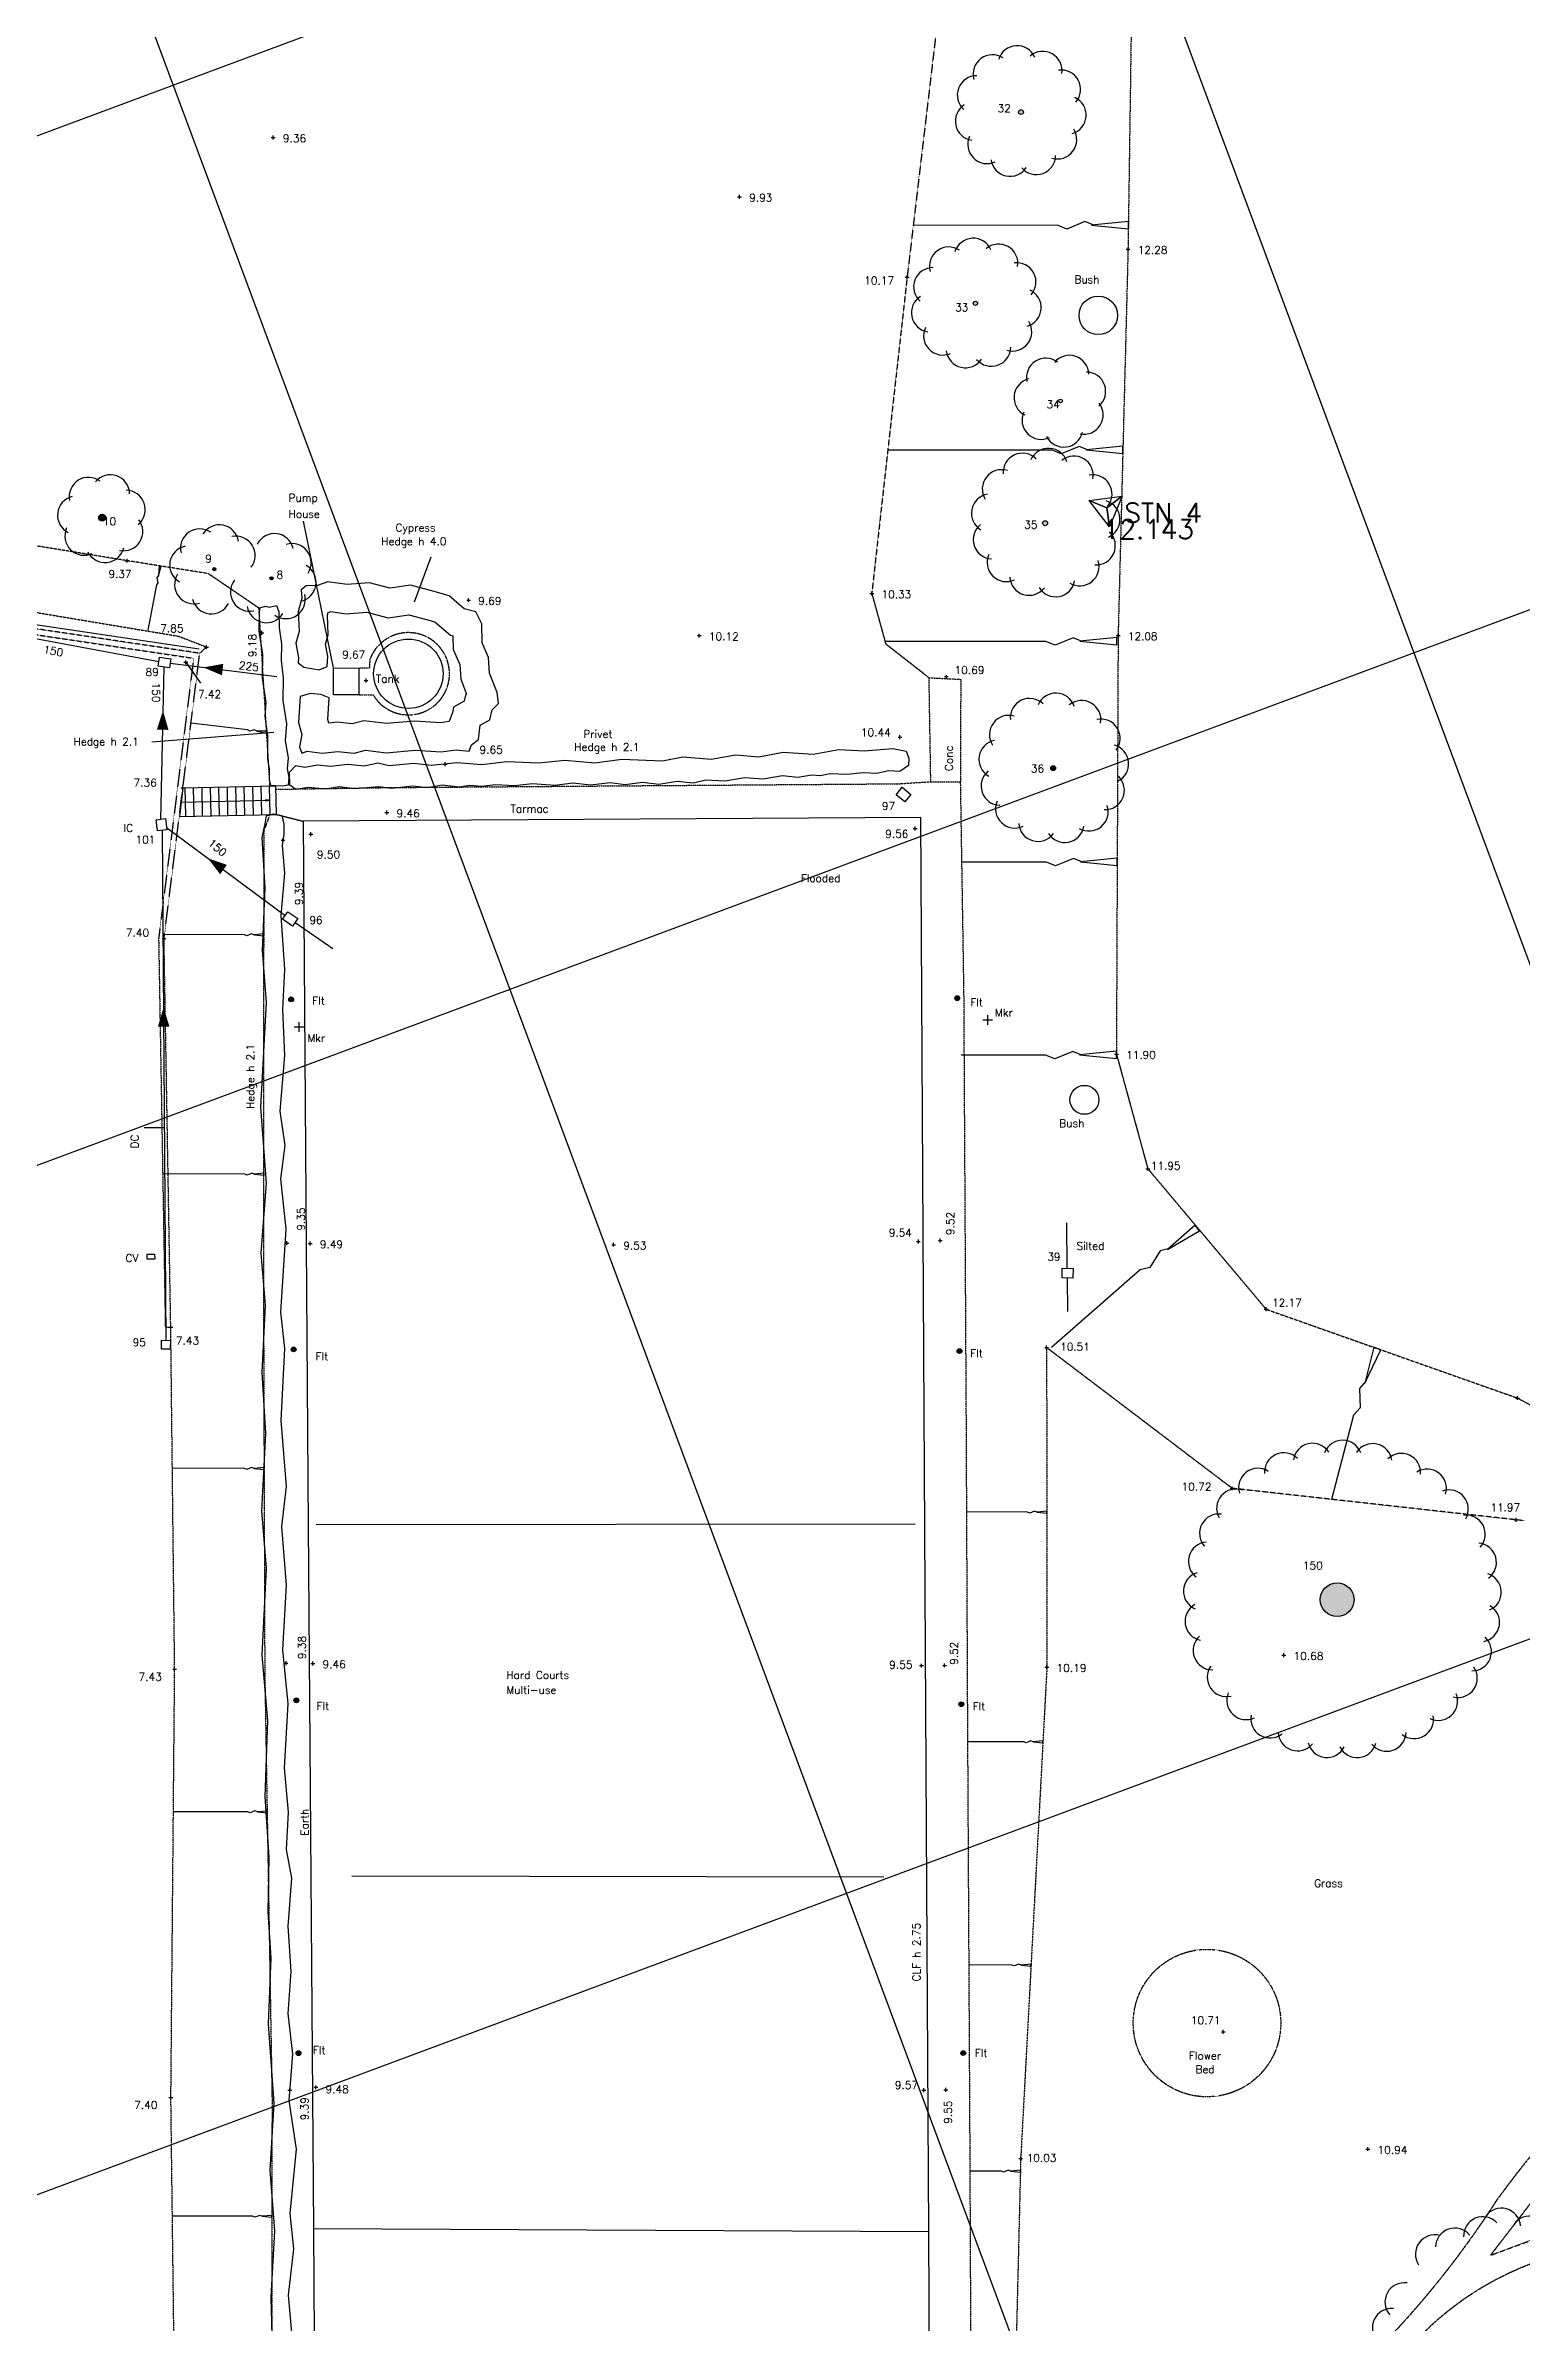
# Model space of a CAD drawing. Extents: x -4000 to 590500, y -6503 to 470250.
# Drawn here: x 264421 to 340894, y 271888 to 389879 of the extents above; entities that cross this region are included whole.
import ezdxf
from ezdxf.enums import TextEntityAlignment as Align

# ---------------------------------------------------------------- set-up
doc = ezdxf.new("R2010")
doc.units = 0
doc.header["$LTSCALE"] = 0.0508
doc.linetypes.add('DASHED', pattern=[19.05, 12.7, -6.35])
for name, color, linetype in [('BOUNDARY', 30, 'CONTINUOUS'), ('CONTROL', 1, 'CONTINUOUS'), ('DETAIL', 5, 'CONTINUOUS'), ('GRID', 253, 'CONTINUOUS'), ('LEVEL', 1, 'CONTINUOUS'), ('MH_NUMBER', 7, 'CONTINUOUS'), ('SERVICE', 1, 'CONTINUOUS'), ('STAIRS', 2, 'CONTINUOUS'), ('STORM', 5, 'CONTINUOUS'), ('TEXT', 7, 'CONTINUOUS'), ('TEXT_SERVICE', 1, 'CONTINUOUS'), ('TREE_NUMBER', 7, 'CONTINUOUS'), ('VEGETATION', 3, 'CONTINUOUS')]:
    doc.layers.add(name, color=color, linetype=linetype)
doc.styles.add('ROMANS', font='Romans.shx')

msp = doc.modelspace()

# ---------------------------------------------------------------- hatches: boundary and pattern name
at = {"layer": 'SERVICE', "linetype": 'Continuous'}
h = msp.add_hatch(color=256, dxfattribs=at)
edge = h.paths.add_edge_path()
edge.add_arc((277145, 340450), 125, 0, 360)
h = msp.add_hatch(color=256, dxfattribs=at)
edge = h.paths.add_edge_path()
edge.add_arc((311660, 340511), 125, 0, 360)
h = msp.add_hatch(color=256, dxfattribs=at)
edge = h.paths.add_edge_path()
edge.add_arc((277274, 322312), 125, 0, 360)
h = msp.add_hatch(color=256, dxfattribs=at)
edge = h.paths.add_edge_path()
edge.add_arc((311778, 322224), 125, 0, 360)
h = msp.add_hatch(color=256, dxfattribs=at)
edge = h.paths.add_edge_path()
edge.add_arc((277418, 304128), 125, 0, 360)
h = msp.add_hatch(color=256, dxfattribs=at)
edge = h.paths.add_edge_path()
edge.add_arc((311871, 303924), 125, 0, 360)
h = msp.add_hatch(color=256, dxfattribs=at)
edge = h.paths.add_edge_path()
edge.add_arc((277530, 285845), 125, 0, 360)
h = msp.add_hatch(color=256, dxfattribs=at)
edge = h.paths.add_edge_path()
edge.add_arc((311972, 285847), 125, 0, 360)
at = {"layer": 'VEGETATION', "linetype": 'Continuous'}
h = msp.add_hatch(color=256, dxfattribs=at)
edge = h.paths.add_edge_path()
edge.add_arc((314964, 386431), 127, 0, 360)
edge = h.paths.add_edge_path()
edge.add_arc((312600, 376521), 111, 0, 360)
edge = h.paths.add_edge_path()
edge.add_arc((317016, 371462), 95.5, 0, 360)
edge = h.paths.add_edge_path()
edge.add_arc((316211, 365124), 127, 0, 360)
h = msp.add_hatch(color=256, dxfattribs=at)
edge = h.paths.add_edge_path()
edge.add_arc((267356, 365416), 180, 0, 360)
h = msp.add_hatch(color=256, dxfattribs=at)
edge = h.paths.add_edge_path()
edge.add_arc((273164, 362743), 79.6, 0, 360)
h = msp.add_hatch(color=256, dxfattribs=at)
edge = h.paths.add_edge_path()
edge.add_arc((276127, 362270), 79.6, 0, 360)
h = msp.add_hatch(color=256, dxfattribs=at)
edge = h.paths.add_edge_path()
edge.add_arc((316631, 352436), 127, 0, 360)
h = msp.add_hatch(color=256, dxfattribs=at)
edge = h.paths.add_edge_path()
edge.add_arc((331343, 309342), 875, 0, 360)

# ---------------------------------------------------------------- linework, layer by layer
at = {"layer": 'BOUNDARY', "linetype": 'Continuous'}
for p, q in [((173557, 373296), (272388, 358623)), ((278437, 313244), (309477, 313265)), ((307852, 294963), (280299, 295017)), ((278299, 276761), (310192, 276605))]:
    msp.add_line(p, q, dxfattribs=at)
at = {"layer": 'BOUNDARY', "linetype": 'Continuous', "flags": 128}
msp.add_lwpolyline([(278036, 313188), (278299, 276761), (278532, 240048), (310355, 240068), (310192, 276605), (310083, 294455), (309768, 349871), (277765, 349685)], close=True, dxfattribs=at)
at = {"layer": 'CONTROL', "linetype": 'Continuous'}
for p, q in [((318493, 366306), (320209, 366535)), ((319417, 365925), (318493, 366306)), ((319549, 364934), (318493, 366306)), ((318493, 366306), (319417, 365925)), ((319417, 365925), (320209, 366535)), ((320209, 366535), (319417, 365925)), ((319549, 364934), (319417, 365925)), ((319417, 365925), (319549, 364934)), ((320209, 366535), (319549, 364934))]:
    msp.add_line(p, q, dxfattribs=at)
at = {"layer": 'DETAIL', "linetype": 'DASHED'}
for p, q in [((310289, 351731), (311835, 351731)), ((276365, 350039), (277765, 349685))]:
    msp.add_line(p, q, dxfattribs=at)
at = {"layer": 'DETAIL', "linetype": 'DASHED', "flags": 128}
for points in [[(259551, 439304), (260120, 437417), (262778, 436549), (267594, 435628), (276299, 434203), (280431, 433598), (283195, 433072), (286748, 432730), (291997, 431500), (292692, 431246), (293134, 431227), (296661, 431095), (300523, 430786), (305725, 429461), (306794, 429170), (310210, 428415), (312273, 427603), (312955, 426601), (313237, 424122), (313312, 415574), (311347, 397171), (309063, 377874), (307231, 361486), (307952, 358874), (310201, 357118)], [(321350, 430351), (321015, 414579), (320509, 379328), (319995, 359308), (319907, 337616), (321532, 331678), (327662, 324395), (340693, 319791), (347293, 316259)], [(276052, 351503), (275479, 360725), (272852, 362511), (268648, 363183), (249665, 366274), (231176, 368806), (215676, 371106), (205030, 372134), (183527, 375295), (178010, 375491)], [(187296, 372220), (204718, 369702), (226537, 366404), (244917, 363575), (259001, 361326), (271312, 359271), (272762, 358710), (272407, 358385)], [(276338, 351339), (282223, 351428), (308623, 351624), (310289, 351731), (310201, 357118), (311838, 357033), (311835, 351731)], [(276045, 350032), (275729, 349186), (275706, 327496), (275779, 305567), (276156, 283489), (276126, 261023), (276361, 238644), (277051, 238367), (289238, 238258), (307568, 238208), (308452, 237061), (308628, 223135)], [(271222, 220384), (271148, 238821), (271197, 261081), (270916, 283551), (271110, 305737), (270908, 323472)], [(341054, 313431), (325903, 315112), (316291, 322409), (316306, 305847), (314949, 280384), (314626, 267220), (314776, 263416), (316279, 262315), (318752, 260744)]]:
    msp.add_lwpolyline(points, dxfattribs=at)
at = {"layer": 'DETAIL', "flags": 128}
for points in [[(318770, 380562), (318739, 380562), (318269, 380753), (317330, 380371), (316860, 380562), (309405, 380561)], [(318486, 368918), (318455, 368918), (317985, 369109), (317046, 368726), (316576, 368917), (308062, 368917)], [(270269, 362420), (270267, 362412), (270195, 362301), (270246, 362040), (270174, 361929), (269717, 359577)], [(318166, 359003), (318135, 359003), (317665, 359194), (316726, 358812), (316256, 359003), (307917, 359002)], [(275373, 354356), (275365, 354357), (275249, 354421), (274993, 354351), (274877, 354415), (271954, 354765)], [(318192, 347564), (318161, 347564), (317692, 347755), (316752, 347372), (316283, 347563), (311901, 347563)], [(275224, 343796), (275216, 343796), (275093, 343846), (274847, 343747), (274724, 343797), (270504, 343812)], [(318150, 337564), (318119, 337564), (317649, 337755), (316710, 337373), (316240, 337564), (311859, 337563)], [(275241, 331393), (275233, 331393), (275110, 331444), (274864, 331344), (274741, 331395), (270522, 331409)], [(322689, 327560), (322664, 327541), (322172, 327421), (321635, 326560), (321143, 326439), (316541, 322409)], [(332846, 320699), (332835, 320670), (332495, 320294), (332533, 319280), (332193, 318904), (331046, 314541)], [(275230, 316142), (275222, 316142), (275099, 316192), (274853, 316093), (274730, 316144), (270991, 316157)], [(315799, 313879), (315791, 313879), (315668, 313930), (315422, 313830), (315299, 313880), (312154, 313887)], [(315602, 301971), (315594, 301971), (315471, 302021), (315225, 301922), (315102, 301972), (312210, 301978)], [(275403, 298342), (275395, 298342), (275272, 298393), (275026, 298294), (274903, 298344), (271046, 298357)], [(314981, 290410), (314973, 290410), (314850, 290461), (314604, 290361), (314481, 290411), (312273, 290416)], [(314432, 279726), (314424, 279726), (314301, 279776), (314055, 279676), (313932, 279727), (312330, 279730)], [(275648, 277389), (275640, 277389), (275517, 277439), (275271, 277340), (275148, 277390), (270993, 277405)]]:
    msp.add_lwpolyline(points, dxfattribs=at)
for points in [[(318616, 380578), (320526, 380387), (320526, 380769)], [(318332, 368933), (320242, 368742), (320242, 369124)], [(270269, 362420), (270413, 362901), (270315, 362920)], [(318012, 359018), (319922, 358827), (319922, 359209)], [(275373, 354356), (275864, 354247), (275876, 354346)], [(318039, 347579), (319949, 347388), (319949, 347770)], [(275224, 343796), (275724, 343744), (275724, 343844)], [(317996, 337579), (319906, 337388), (319906, 337770)], [(275241, 331393), (275741, 331341), (275741, 331441)], [(322556, 327482), (324214, 328448), (323990, 328758)], [(332779, 320560), (333612, 322289), (333253, 322420)], [(275230, 316142), (275730, 316090), (275730, 316190)], [(315799, 313879), (316299, 313828), (316299, 313928)], [(315602, 301971), (316102, 301920), (316102, 302020)], [(275403, 298342), (275903, 298290), (275903, 298390)], [(314981, 290410), (315481, 290359), (315481, 290459)], [(314432, 279726), (314932, 279675), (314932, 279775)], [(275648, 277389), (276148, 277337), (276148, 277437)]]:
    msp.add_lwpolyline(points, close=True, dxfattribs=at)
at = {"layer": 'DETAIL', "linetype": 'DASHED', "flags": 128}
for points in [[(280646, 356229), (281399, 356224, 4.4109996), (281220, 358052), (281204, 357612), (280654, 357619)], [(350001, 288847, 0.0739383), (339582, 278182, -0.1217474), (322780, 262293), (316776, 259984, -0.4149543), (312404, 263656), (312322, 281513), (312201, 303743), (312129, 319321), (312009, 340833), (311835, 351731)], [(312616, 221010), (312509, 240123), (312443, 249044), (312347, 255102, -0.1785014), (313350, 257114, -0.1180148), (316453, 257877, 0.0927242), (333920, 269089, -0.1853897), (343410, 275560), (356658, 279417, 0.3689257), (367684, 281204), (377083, 284699)]]:
    msp.add_lwpolyline(points, format="xyb", dxfattribs=at)
at = {"layer": 'DETAIL', "linetype": 'Continuous', "flags": 128}
msp.add_lwpolyline([(279341, 357626), (280654, 357619), (280646, 356229), (279333, 356236)], close=True, dxfattribs=at)
at = {"layer": 'DETAIL', "linetype": 'DASHED', "flags": 128}
msp.add_lwpolyline([(349140, 286137), (343940, 281407), (339287, 275368), (343675, 277001), (351615, 279308)], close=True, dxfattribs=at)
at = {"layer": 'DETAIL', "linetype": 'Continuous'}
msp.add_circle((283222, 357325), 1800, dxfattribs=at)
at = {"layer": 'DETAIL', "linetype": 'DASHED'}
msp.add_circle((324602, 287402), 3821, dxfattribs=at)
at = {"layer": 'GRID', "linetype": 'Continuous', "flags": 128}
for points in [[(0, 286921), (478251, 465000)], [(415435, 0), (242290, 465000)], [(468788, 0), (295644, 465000)], [(0, 233568), (535000, 432777)], [(0, 180214), (535000, 379423)]]:
    msp.add_lwpolyline(points, dxfattribs=at)
at = {"layer": 'LEVEL', "flags": 128}
for points in [[(276114, 385113), (276314, 385113)], [(276214, 385013), (276214, 385213)], [(300274, 382034), (300474, 382034)], [(300374, 381934), (300374, 382134)], [(320409, 379328), (320609, 379328)], [(320509, 379228), (320509, 379428)], [(308963, 377874), (309163, 377874)], [(309063, 377774), (309063, 377974)], [(268548, 363183), (268748, 363183)], [(268648, 363083), (268648, 363283)], [(286242, 361144), (286442, 361144)], [(286342, 361044), (286342, 361244)], [(307131, 361486), (307331, 361486)], [(307231, 361386), (307231, 361586)], [(272662, 358710), (272862, 358710)], [(272762, 358610), (272762, 358810)], [(275530, 359450), (275730, 359450)], [(275630, 359350), (275630, 359550)], [(298195, 359299), (298395, 359299)], [(298295, 359199), (298295, 359399)], [(319895, 359308), (320095, 359308)], [(319995, 359208), (319995, 359408)], [(271585, 357917), (271785, 357917)], [(271685, 357817), (271685, 358017)], [(280925, 356972), (281125, 356972)], [(281025, 356872), (281025, 357072)], [(310998, 357174), (311198, 357174)], [(311098, 357074), (311098, 357274)], [(308593, 354041), (308793, 354041)], [(308693, 353941), (308693, 354141)], [(285032, 352638), (285232, 352638)], [(285132, 352538), (285132, 352738)], [(271426, 351409), (271626, 351409)], [(271526, 351309), (271526, 351509)], [(282009, 350137), (282209, 350137)], [(282109, 350037), (282109, 350237)], [(309384, 349301), (309584, 349301)], [(309484, 349201), (309484, 349401)], [(276621, 348694), (276821, 348694)], [(276721, 348594), (276721, 348794)], [(278069, 349008), (278269, 349008)], [(278169, 348908), (278169, 349108)], [(270460, 343602), (270660, 343602)], [(270560, 343502), (270560, 343702)], [(319807, 337616), (320007, 337616)], [(319907, 337516), (319907, 337716)], [(321432, 331678), (321632, 331678)], [(321532, 331578), (321532, 331778)], [(310783, 327854), (310783, 328054)], [(276827, 327818), (277027, 327818)], [(276927, 327718), (276927, 327918)], [(278029, 327801), (278229, 327801)], [(278129, 327701), (278129, 327901)], [(293757, 327738), (293957, 327738)], [(293857, 327638), (293857, 327838)], [(309546, 327902), (309746, 327902)], [(309646, 327802), (309646, 328002)], [(310683, 327954), (310883, 327954)], [(327662, 324295), (327662, 324495)], [(270808, 323472), (271008, 323472)], [(270908, 323372), (270908, 323572)], [(327562, 324395), (327762, 324395)], [(316191, 322409), (316391, 322409)], [(316291, 322309), (316291, 322509)], [(340593, 319791), (340793, 319791)], [(340693, 319691), (340693, 319891)], [(325803, 315112), (326003, 315112)], [(325903, 315012), (325903, 315212)], [(340513, 313480), (340713, 313480)], [(340613, 313380), (340613, 313580)], [(271010, 305737), (271210, 305737)], [(271110, 305637), (271110, 305837)], [(276782, 306049), (276982, 306049)], [(276882, 305949), (276882, 306149)], [(278170, 306039), (278370, 306039)], [(278270, 305939), (278270, 306139)], [(309705, 305924), (309905, 305924)], [(309805, 305824), (309805, 306024)], [(310905, 305938), (311105, 305938)], [(311005, 305838), (311005, 306038)], [(316206, 305847), (316406, 305847)], [(316306, 305747), (316306, 305947)], [(328485, 306468), (328685, 306468)], [(328585, 306368), (328585, 306568)], [(325346, 286950), (325546, 286950)], [(325446, 286850), (325446, 287050)], [(270816, 283551), (271016, 283551)], [(270916, 283451), (270916, 283651)], [(276976, 283918), (277176, 283918)], [(277076, 283818), (277076, 284018)], [(278332, 284074), (278532, 284074)], [(278432, 283974), (278432, 284174)], [(309830, 283922), (310030, 283922)], [(309930, 283822), (309930, 284022)], [(310967, 283945), (311167, 283945)], [(311067, 283845), (311067, 284045)], [(332836, 280875), (333036, 280875)], [(332936, 280775), (332936, 280975)], [(314849, 280384), (315049, 280384)], [(314949, 280284), (314949, 280484)]]:
    msp.add_lwpolyline(points, dxfattribs=at)
at = {"layer": 'LEVEL', "linetype": 'Continuous', "flags": 128}
msp.add_lwpolyline([(271685, 357917), (272453, 356839)], dxfattribs=at)
at = {"layer": 'SERVICE'}
for p, q in [((277308, 339027), (277808, 339027)), ((277558, 338777), (277558, 339277)), ((312989, 339388), (313489, 339388)), ((313239, 339138), (313239, 339638))]:
    msp.add_line(p, q, dxfattribs=at)
at = {"layer": 'SERVICE', "linetype": 'DASHED', "flags": 128}
msp.add_lwpolyline([(257808, 360265), (272092, 358129), (270280, 343597), (270628, 323467), (270908, 323472), (270560, 343602), (272407, 358385), (257852, 360562)], close=True, dxfattribs=at)
at = {"layer": 'SERVICE', "linetype": 'Continuous', "flags": 128}
for points in [[(270915, 358106), (270846, 357631), (270262, 357716), (270331, 358191)], [(308940, 350689), (308491, 351055), (308807, 351443), (309256, 351076)], [(270702, 349243), (270226, 349185), (270156, 349761), (270632, 349819)], [(276696, 344599), (276970, 344993), (277487, 344634), (277213, 344239)], [(269683, 327242), (270072, 327254), (270080, 326994), (269690, 326982)], [(317099, 326518), (317659, 326511), (317653, 326011), (317093, 326018)], [(270883, 322316), (270423, 322324), (270432, 322784), (270892, 322776)]]:
    msp.add_lwpolyline(points, close=True, dxfattribs=at)
at = {"layer": 'SERVICE', "linetype": 'Continuous'}
for centre in [(277145, 340450), (311660, 340511), (277274, 322312), (311778, 322224), (277418, 304128), (311871, 303924), (277530, 285845), (311972, 285847)]:
    msp.add_circle(centre, 125, dxfattribs=at)
at = {"layer": 'STAIRS', "linetype": 'Continuous'}
for p, q in [((271526, 351409), (271357, 349935)), ((271526, 351409), (276335, 351509)), ((271636, 351411), (271667, 349942)), ((272074, 351421), (272104, 349951)), ((272512, 351430), (272542, 349960)), ((272950, 351439), (272980, 349969)), ((273388, 351448), (273418, 349978)), ((273826, 351457), (273856, 349987)), ((274264, 351466), (274294, 349996)), ((274701, 351475), (274732, 350005)), ((275139, 351484), (275170, 350014)), ((275577, 351493), (275608, 350023)), ((276015, 351502), (276045, 350032)), ((276335, 351509), (276365, 350039)), ((271357, 349935), (276365, 350039))]:
    msp.add_line(p, q, dxfattribs=at)
at = {"layer": 'STAIRS', "flags": 128}
for points in [[(271443, 350672), (276030, 350767)], [(275810, 350785), (275857, 350740)], [(275810, 350770), (275844, 350738)], [(275810, 350756), (275832, 350736)], [(275811, 350742), (275819, 350734)], [(275817, 350792), (275869, 350742)], [(275833, 350790), (275881, 350744)], [(275850, 350788), (275894, 350746)], [(275866, 350786), (275906, 350748)], [(275882, 350784), (275919, 350749)], [(275899, 350782), (275931, 350751)], [(275915, 350780), (275943, 350753)], [(275932, 350779), (275956, 350755)], [(275948, 350777), (275968, 350757)], [(275965, 350775), (275981, 350759)], [(275981, 350773), (275993, 350761)], [(275997, 350771), (276005, 350763)]]:
    msp.add_lwpolyline(points, dxfattribs=at)
msp.add_lwpolyline([(276030, 350767), (275810, 350793), (275811, 350732)], close=True, dxfattribs=at)
at = {"layer": 'STORM', "linetype": 'Continuous', "flags": 128}
for points in [[(257594, 360322), (270296, 357953)], [(270554, 357674), (270377, 349779)], [(270880, 357869), (276409, 357177)], [(270689, 349349), (276833, 344796)], [(270464, 349214), (270662, 322780)], [(277350, 344436), (279303, 343080)], [(317360, 326515), (317334, 328872)], [(317384, 324281), (317365, 326014)]]:
    msp.add_lwpolyline(points, dxfattribs=at)
at = {"layer": 'STORM', "flags": 128}
for points in [[(272602, 357653, 0, 600, 0), (273596, 357541, 600, 600, 0)], [(270503, 355421, 0, 600, 0), (270490, 354421, 600, 600, 0)], [(272831, 347761, 0, 600, 0), (273643, 347177, 600, 600, 0)], [(270532, 340035, 0, 600, 0), (270544, 339035, 600, 600, 0)]]:
    msp.add_lwpolyline(points, format="xyseb", dxfattribs=at)
at = {"layer": 'TEXT', "linetype": 'Continuous'}
for p, q in [((279341, 357626), (277783, 365237)), ((283542, 361045), (284395, 363390)), ((276247, 354287), (269930, 353778))]:
    msp.add_line(p, q, dxfattribs=at)
at = {"layer": 'TEXT_SERVICE', "linetype": 'Continuous'}
msp.add_line((270606, 333801), (269528, 333789), dxfattribs=at)
at = {"layer": 'VEGETATION', "linetype": 'Continuous', "flags": 128}
msp.add_lwpolyline([(279005, 357701), (279047, 358235), (278929, 358852), (279062, 359345), (279024, 360377), (279059, 360504), (279199, 360552), (279990, 360435), (281073, 360517), (282174, 360226), (283238, 360385), (284156, 360138), (284599, 360010), (285406, 359317), (285532, 359284), (285544, 358590), (285895, 357806), (285937, 357038), (286237, 356265), (286189, 356218), (286120, 355912), (285561, 355587), (285531, 355371), (285336, 354844), (284879, 354789), (283551, 354874), (282084, 354740), (280909, 354878), (280305, 354732), (279554, 354811), (279100, 354758), (279043, 354962), (279113, 356073), (278681, 356253), (278124, 356294), (277615, 356154), (277530, 354802), (277705, 354177), (277580, 353539), (277705, 353202), (277980, 353314), (278756, 353208), (279563, 353302), (280406, 353213), (281000, 353357), (282064, 353232), (283572, 353370), (284922, 353283), (285697, 353377), (286367, 353308), (286492, 353646), (286848, 353921), (286948, 354659), (287439, 354943), (287555, 355458), (287892, 355789), (287815, 356346), (287422, 357358), (287377, 358166), (287038, 358922), (287022, 359907), (286717, 360526), (286120, 360681), (285328, 361361), (284559, 361583), (283326, 361915), (282258, 361755), (281212, 362031), (280044, 361943), (279056, 362090), (278518, 361903), (277930, 361872), (277661, 361666), (277705, 361234), (277517, 360553), (277554, 359516), (277392, 358909), (277536, 358153), (277516, 357899), (277796, 357665), (278599, 357536)], close=True, dxfattribs=at)
for points in [[(277032, 351957), (276985, 351543), (276701, 351507), (276338, 351525), (276101, 351539), (276029, 351848), (276025, 352386), (275945, 352927), (275936, 354098), (275795, 355131), (275859, 355837), (275660, 357101), (275673, 358321), (275493, 359551), (275512, 360398), (275531, 360732), (275820, 360828), (276013, 360770), (276379, 360860), (276508, 360552), (276533, 359705), (276655, 358877), (276630, 358010), (276740, 357118), (276708, 355944), (276900, 354731), (276836, 353847), (276991, 352961), (276933, 352390), (277032, 351957)], [(308316, 353450), (309007, 353306), (309146, 352949), (309138, 352570), (308689, 352267), (308091, 352298), (307494, 352151), (306781, 352198), (305936, 352105), (305067, 352136), (304555, 352027), (304129, 352074), (303400, 351950), (302601, 352043), (301601, 351857), (300631, 351926), (299639, 351756), (298638, 351810), (298002, 351663), (297151, 351748), (296197, 351593), (295360, 351694), (294445, 351570), (293677, 351670), (292653, 351554), (291747, 351655), (290817, 351538), (289646, 351616), (288715, 351515), (287730, 351577), (287017, 351476), (286404, 351531), (285878, 351445), (284978, 351546), (284211, 351407), (283443, 351492), (282342, 351383), (281682, 351461), (280444, 351360), (279637, 351461), (278932, 351345), (278040, 351422), (277388, 351321), (277086, 351546), (277055, 352221), (277381, 352562), (277854, 352492), (278505, 352600), (279187, 352531), (280087, 352631), (280948, 352554), (281638, 352709), (282220, 352569), (283506, 352693), (284406, 352585), (285740, 352732), (287027, 352616), (288330, 352779), (289981, 352701), (291322, 352841), (292889, 352701), (294277, 352903), (296393, 352818), (297440, 353012), (298914, 352903), (300193, 353128), (301378, 353028), (302643, 353268), (304194, 353152), (305520, 353392), (306830, 353322), (308316, 353450)], [(276222, 269207), (276118, 273192), (276305, 276632), (276056, 279787), (276264, 283232), (275972, 287356), (276118, 290760), (275952, 293167), (276014, 296008), (275806, 299142), (275931, 303086), (275639, 306466), (275868, 310970), (275619, 313951), (275827, 317957), (275639, 321122), (275826, 324609), (275595, 327297), (275865, 330929), (275575, 334864), (275866, 340281), (275658, 342978), (275803, 346236), (275637, 348831), (275800, 349547), (275867, 349963), (276234, 350061), (276656, 349975), (276760, 349523), (276760, 349015), (276687, 348428), (276800, 346983), (276613, 344804), (276800, 342002), (276699, 339933), (276802, 337546), (276553, 334661), (276823, 332877), (276595, 331156), (276865, 328541), (276595, 324244), (276803, 322364), (276616, 318628), (276886, 315204), (276638, 313131), (276887, 310101), (276700, 306739), (276971, 303944), (276784, 300623), (276992, 298340), (276888, 296389), (277158, 294917), (276971, 292426), (277138, 290081), (276971, 287901), (277221, 285784), (277034, 283382), (277408, 280870), (277075, 277529), (277262, 275702), (276992, 273296), (277324, 269623)]]:
    msp.add_lwpolyline(points, dxfattribs=at)
at = {"layer": 'VEGETATION', "linetype": 'Continuous'}
for centre, radius in [((314964, 386431), 127), ((312600, 376521), 111), ((318969, 375897), 1000), ((317016, 371462), 95.5), ((267356, 365416), 180), ((316211, 365124), 127), ((273164, 362743), 79.6), ((276127, 362270), 79.6), ((316631, 352436), 127), ((318247, 335245), 750), ((331343, 309342), 875)]:
    msp.add_circle(centre, radius, dxfattribs=at)
for centre, start, end in [((313485, 388402), 56.90744, 196.17917), ((314764, 388872), 24.18017, 163.4519), ((316094, 388576), 351.45289, 130.72462), ((312663, 387315), 89.63471, 228.90644), ((317053, 387608), 318.72562, 97.99735), ((317336, 386275), 285.99835, 65.27008), ((312560, 385957), 122.36198, 261.63371), ((313207, 384758), 155.08926, 294.36099), ((316853, 385001), 253.27107, 32.5428), ((314400, 384099), 187.81653, 327.08826), ((315759, 384190), 220.5438, 359.81553), ((311222, 378440), 56.37205, 195.64378), ((312491, 378893), 23.64478, 162.91651), ((313802, 378588), 350.9175, 130.18924), ((310400, 377374), 89.09932, 228.37105), ((314741, 377623), 318.19023, 97.46196), ((310285, 376032), 121.8266, 261.09833), ((315008, 376303), 285.46296, 64.73469), ((310914, 374841), 154.55387, 293.8256), ((314520, 375048), 252.73569, 32.00742), ((312086, 374179), 187.28114, 326.55287), ((313431, 374256), 220.00841, 359.28014), ((316249, 372680), 52.8859, 192.15763), ((317473, 372826), 1.45733, 140.72906), ((318351, 371960), 310.02875, 89.30049), ((315601, 371632), 104.31447, 243.5862), ((316015, 370471), 155.74304, 295.01477), ((318221, 370735), 258.60018, 37.87191), ((317182, 370072), 207.17161, 346.44334), ((315038, 367753), 44.81415, 184.08588), ((316390, 368006), 17.12184, 156.39357), ((317704, 367601), 349.42953, 128.70126), ((266648, 366503), 52.64118, 191.91291), ((267779, 366633), 1.21261, 140.48434), ((313958, 366900), 72.50645, 211.77818), ((318681, 366633), 321.73722, 101.00895), ((266044, 365537), 104.06976, 243.34149), ((268586, 365830), 309.78404, 89.05577), ((313398, 365644), 100.19876, 239.47049), ((319095, 365321), 294.04491, 73.31664), ((266423, 364463), 155.49833, 294.77006), ((268461, 364698), 258.35547, 37.6272), ((272409, 363833), 55.0895, 194.36123), ((273428, 364043), 8.89271, 148.16444), ((313487, 364271), 127.89107, 267.1628), ((318852, 363967), 266.35261, 45.62434), ((267499, 364090), 206.9269, 346.19863), ((271855, 362952), 101.28629, 240.55802), ((274285, 363452), 322.69592, 101.96765), ((276281, 363587), 13.67988, 152.95161), ((277184, 363070), 327.48309, 106.75482), ((314203, 363097), 155.58338, 294.85511), ((272107, 361943), 147.48309, 286.75482), ((277436, 362060), 281.28629, 60.55802), ((315383, 362389), 183.27568, 322.54741), ((318008, 362881), 238.6603, 17.93203), ((273010, 361426), 193.67988, 332.95161), ((275006, 361561), 142.69592, 281.96765), ((276882, 361180), 235.0895, 14.36123), ((316756, 362312), 210.96799, 350.23972), ((275863, 360970), 188.89271, 328.16444), ((314330, 354169), 73.41757, 212.6893), ((315407, 355047), 45.72526, 184.99699), ((316768, 355325), 18.03296, 157.30469), ((318103, 354938), 350.34065, 129.61238), ((319105, 353975), 322.64834, 101.92007), ((313785, 352891), 101.10988, 240.38161), ((319544, 352657), 294.95603, 74.22776), ((313896, 351506), 128.80219, 268.07392), ((319321, 351285), 267.26372, 46.53546), ((314639, 350331), 156.49449, 295.76622), ((318485, 350175), 239.57142, 18.84315), ((315842, 349636), 184.1868, 323.45853), ((317230, 349580), 211.87911, 351.15084), ((330070, 316447), 32.51072, 171.78245), ((331628, 316608), 20.05954, 159.33127), ((333185, 316431), 7.68357, 146.9553), ((328584, 315953), 44.96215, 184.23388), ((334668, 315924), 355.30761, 134.57934), ((326099, 314077), 69.86558, 209.13731), ((327239, 315151), 57.41358, 196.68531), ((336007, 315111), 342.93164, 122.20337), ((337142, 314030), 330.55606, 109.82779), ((325217, 312783), 82.3182, 221.58993), ((338018, 312731), 318.18088, 97.45261), ((324635, 311329), 94.77083, 234.04256), ((338596, 311275), 305.80571, 85.07744), ((324380, 309784), 107.22345, 246.49518), ((338848, 309728), 293.43054, 72.70227), ((324464, 308219), 119.61824, 258.88997), ((338762, 308164), 280.99715, 60.26888), ((324881, 306709), 131.99329, 271.26502), ((338341, 306656), 268.54459, 47.81632), ((325613, 305323), 144.36834, 283.64007), ((337605, 305274), 256.09203, 35.36376), ((326624, 304126), 156.74339, 296.01512), ((336588, 304083), 243.6395, 22.91123), ((327868, 303174), 169.11966, 308.39139), ((335338, 303139), 231.18779, 10.45952), ((329288, 302510), 181.49593, 320.76767), ((333914, 302487), 218.73607, 358.0078), ((330816, 302166), 193.87221, 333.14394), ((332383, 302158), 206.28435, 345.55608), ((338897, 276367), 43.5511, 182.82283), ((339857, 276809), 4.8483, 144.12003), ((341321, 276403), 4.8483, 144.12003), ((336401, 275429), 74.09501, 213.36674), ((337443, 275778), 39.27894, 178.55067), ((334823, 272946), 81.74017, 221.0119), ((334170, 271613), 84.6748, 223.94653)]:
    msp.add_arc(centre, 1000, start, end, dxfattribs=at)

# ---------------------------------------------------------------- texts
at = {"layer": 'CONTROL', "style": 'ROMANS'}
for s, p in [('STN 4', (320317, 365166)), ('12.143', (319207, 364312))]:
    msp.add_text(s, height=1000, dxfattribs=at).set_placement(p)
at = {"layer": 'LEVEL', "style": 'ROMANS'}
for s, p in [('9.36', (276717, 384869)), ('9.93', (300877, 381791)), ('12.28', (321012, 379084)), ('10.17', (306840, 377502)), ('9.37', (267679, 362292)), ('9.69', (286845, 360900)), ('10.33', (307734, 361242)), ('7.85', (270364, 359470)), ('10.12', (298798, 359056)), ('12.08', (320498, 359064)), ('9.67', (279786, 358110)), ('10.69', (311524, 357313)), ('7.42', (272322, 356066)), ('10.44', (306670, 354081)), ('9.65', (286911, 353182)), ('7.36', (268986, 351475)), ('9.46', (282612, 349894)), ('9.50', (278478, 347755)), ('9.56', (307925, 348828)), ('7.40', (268587, 343702)), ('11.90', (320410, 337373)), ('11.95', (321690, 331626)), ('9.54', (308112, 328158)), ('9.49', (278632, 327558)), ('9.53', (294360, 327494)), ('12.17', (327973, 324535)), ('7.43', (271178, 322568)), ('10.51', (316989, 322249)), ('10.72', (323283, 314997)), ('11.97', (339286, 313921)), ('9.46', (278773, 305796)), ('9.55', (308139, 305767)), ('10.19', (316809, 305604)), ('10.68', (329089, 306224)), ('7.43', (269245, 305144)), ('10.71', (323762, 287345)), ('9.57', (308426, 283986)), ('7.40', (269015, 282958)), ('9.48', (278935, 283775)), ('10.94', (333439, 280632)), ('10.03', (315260, 280217))]:
    msp.add_text(s, height=400, dxfattribs=at).set_placement(p)
for s, p in [('9.18', (275341, 358192)), ('9.39', (277750, 345334)), ('9.35', (277858, 328466)), ('9.52', (311499, 328234)), ('9.38', (277903, 306269)), ('9.52', (311694, 305964)), ('9.39', (278039, 282364)), ('9.55', (311381, 282181))]:
    msp.add_text(s, height=400, rotation=90, dxfattribs=at).set_placement(p)
at = {"layer": 'MH_NUMBER', "linetype": 'Continuous', "style": 'ROMANS'}
for s, p in [('89', (269605, 357214)), ('97', (307754, 350272)), ('101', (269078, 348528)), ('96', (278091, 344356)), ('39', (316330, 326911)), ('95', (268936, 322477))]:
    msp.add_text(s, height=400, dxfattribs=at).set_placement(p)
at = {"layer": 'STORM', "linetype": 'Continuous', "style": 'ROMANS'}
for s, rotation, p in [('150', 349.44197, (264283, 358402)), ('225', 353.0967, (274423, 357575)), ('150', 270, (269949, 356866)), ('150', 319.90512, (272808, 348491))]:
    msp.add_text(s, height=400, rotation=rotation, dxfattribs=at).set_placement(p)
for s, p in [('Flooded', (303552, 346530)), ('Silted', (317834, 327475))]:
    msp.add_text(s, height=400, dxfattribs=at).set_placement(p)
at = {"layer": 'TEXT', "linetype": 'Continuous', "style": 'ROMANS'}
for s, p in [('Bush', (317732, 377555)), ('Pump', (277008, 366241)), ('House', (277008, 365403)), ('Cypress', (282556, 364695)), ('Hedge h 4.0', (281812, 363988)), ('Tank', (281541, 356861)), ('Hedge h 2.1', (265868, 353611)), ('Privet', (292287, 354004)), ('Hedge h 2.1', (291813, 353330)), ('Tarmac', (288516, 350124)), ('Bush', (316944, 333833)), ('Hard Courts', (288298, 305236)), ('Multi-use', (288298, 304461)), ('Grass', (330148, 294451))]:
    msp.add_text(s, height=400, dxfattribs=at).set_placement(p)
at = {"layer": 'TEXT', "style": 'ROMANS'}
for s, p in [('Conc', (311428, 352284)), ('CLF h 2.75', (309748, 289557))]:
    msp.add_text(s, height=400, rotation=90, dxfattribs=at).set_placement(p)
at = {"layer": 'TEXT', "linetype": 'Continuous', "style": 'ROMANS'}
for s, p in [('Hedge h 2.1', (275233, 334772)), ('Earth', (278040, 297106))]:
    msp.add_text(s, height=400, rotation=90, dxfattribs=at).set_placement(p)
at = {"layer": 'TEXT', "style": 'ROMANS'}
for s, p in [('Flower', (324499, 285714)), ('Bed', (324499, 285004))]:
    msp.add_text(s, height=400, dxfattribs=at).set_placement(p, align=Align.MIDDLE_CENTER)
at = {"layer": 'TEXT_SERVICE', "style": 'ROMANS'}
for s, p in [('IC', (268466, 349131)), ('CV', (268565, 326842))]:
    msp.add_text(s, height=400, dxfattribs=at).set_placement(p)
at = {"layer": 'TEXT_SERVICE', "linetype": 'Continuous', "style": 'ROMANS'}
for s, p in [('Flt', (278244, 340186)), ('Flt', (312339, 340101)), ('Mkr', (313614, 339565)), ('Mkr', (277988, 338250)), ('Flt', (278405, 321747)), ('Flt', (312335, 321914)), ('Flt', (278469, 303629)), ('Flt', (312461, 303619)), ('Flt', (278275, 285798)), ('Flt', (312567, 285656))]:
    msp.add_text(s, height=400, dxfattribs=at).set_placement(p)
at = {"layer": 'TEXT_SERVICE', "style": 'ROMANS'}
msp.add_text('DC', height=400, rotation=90, dxfattribs=at).set_placement((269240, 332731))
at = {"layer": 'TREE_NUMBER', "style": 'ROMANS'}
for s, p in [('32', (313754, 386425)), ('33', (311547, 376105)), ('34', (316285, 371080)), ('10', (267397, 365025)), ('35', (315129, 364843)), ('9', (272693, 363090)), ('8', (276393, 362250)), ('36', (315476, 352212)), ('150', (329572, 310911))]:
    msp.add_text(s, height=400, dxfattribs=at).set_placement(p)

doc.saveas('drawing.dxf')
